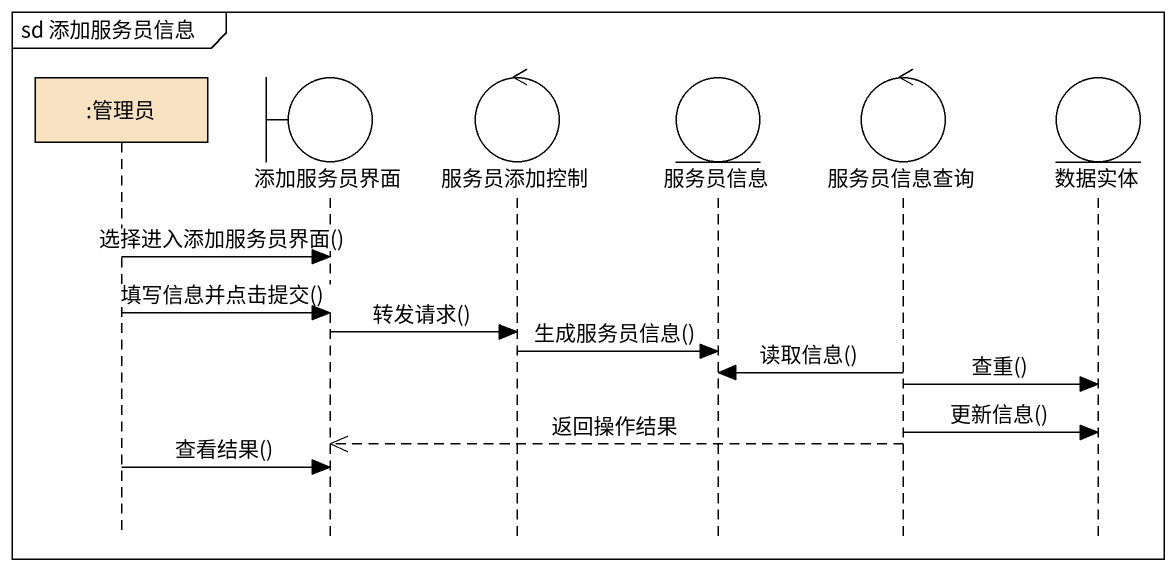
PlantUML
@startuml
mainframe sd 添加服务员信息
hide footbox
participant ":管理员" as 管理员 #F8E2C1
boundary 添加服务员界面 #FFFFFF
control 服务员添加控制 #FFFFFF
entity 服务员信息 #FFFFFF
control 服务员信息查询 #FFFFFF
entity 数据实体 #FFFFFF

管理员 -> 添加服务员界面 : 选择进入添加服务员界面()
管理员 -> 添加服务员界面 : 填写信息并点击提交()
添加服务员界面 -> 服务员添加控制 : 转发请求()
服务员添加控制 -> 服务员信息 : 生成服务员信息()
服务员信息查询 -> 服务员信息 : 读取信息()
服务员信息查询 -> 数据实体 : 查重()
服务员信息查询 -> 数据实体 : 更新信息()
服务员信息查询 -->> 添加服务员界面 : 返回操作结果
管理员 -> 添加服务员界面 : 查看结果()
@enduml
